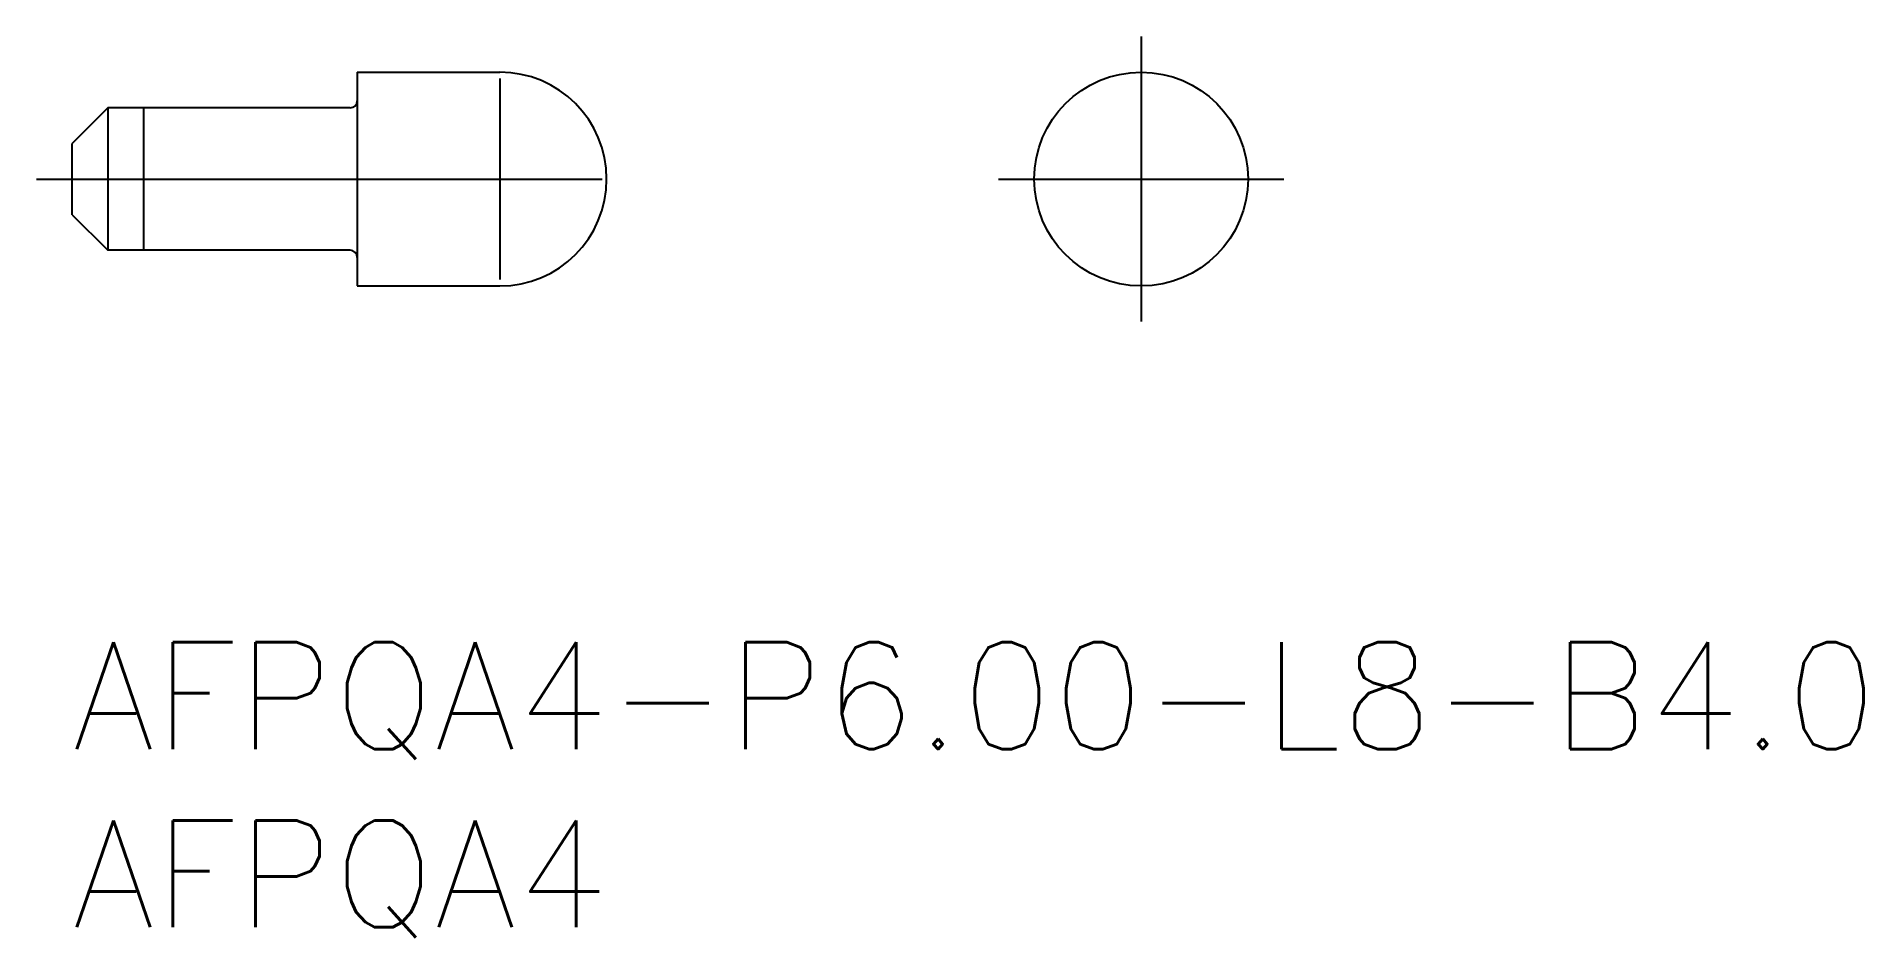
# Model space of a CAD drawing. Extents: x -1 to 50.3, y -8.3 to 17.
import ezdxf

# ---------------------------------------------------------------- set-up
doc = ezdxf.new("R2010")
doc.units = 0
doc.header["$LTSCALE"] = 0.5
doc.linetypes.add('CENTER', pattern=[50.8, 31.75, -6.35, 6.35, -6.35])
for name, color, linetype in [('MSM_CENTER', 1, 'CENTER'), ('MSM_CONTINUOUS', 7, 'CONTINUOUS'), ('MSM_NARROW', 5, 'CONTINUOUS'), ('MSM_PART_NUMBER', 7, 'CONTINUOUS')]:
    doc.layers.add(name, color=color, linetype=linetype)
doc.styles.get("Standard").update_dxf_attribs({"font": 'txt.shx', "height": 3, "bigfont": 'bigfont.shx'})

# ---------------------------------------------------------------- blocks, each defined once
blk = doc.blocks.new('*U13')
at = {"layer": 'MSM_PART_NUMBER'}
blk.add_text('AFPQA4-P6.00-L8-B4.0', height=3, dxfattribs=at).set_placement((0, -3))
blk = doc.blocks.new('*U14')
at = {"layer": 'MSM_PART_NUMBER'}
blk.add_text('AFPQA4', height=3, dxfattribs=at).set_placement((0, -8))

msp = doc.modelspace()

# ---------------------------------------------------------------- linework, layer by layer
at = {"layer": 'MSM_CENTER'}
for p, q in [((30, 17), (30, 9)), ((-1, 13), (16, 13)), ((26, 13), (34, 13))]:
    msp.add_line(p, q, dxfattribs=at)
at = {"layer": 'MSM_CONTINUOUS'}
for p, q in [((8, 16), (8, 10)), ((8, 16), (12, 16)), ((1, 15), (0, 14)), ((7.8, 15), (1, 15)), ((1, 15), (1, 11)), ((0, 12), (0, 14)), ((0, 12), (1, 11)), ((7.8, 11), (1, 11)), ((8, 10), (12, 10))]:
    msp.add_line(p, q, dxfattribs=at)
msp.add_circle((30, 13), 3, dxfattribs=at)
for centre, radius, start, end in [((12, 13), 3, 270, 90), ((7.8, 15.2), 0.2, 270, 0), ((7.8, 10.8), 0.2, 0, 90)]:
    msp.add_arc(centre, radius, start, end, dxfattribs=at)
at = {"layer": 'MSM_NARROW'}
for p, q in [((12, 15.82), (12, 10.18)), ((2, 15), (2, 11))]:
    msp.add_line(p, q, dxfattribs=at)

# ---------------------------------------------------------------- block references
at = {"layer": 'MSM_CONTINUOUS'}
for name in ['*U13', '*U14']:
    msp.add_blockref(name, (0, 0), dxfattribs=at)

doc.saveas('drawing.dxf')
